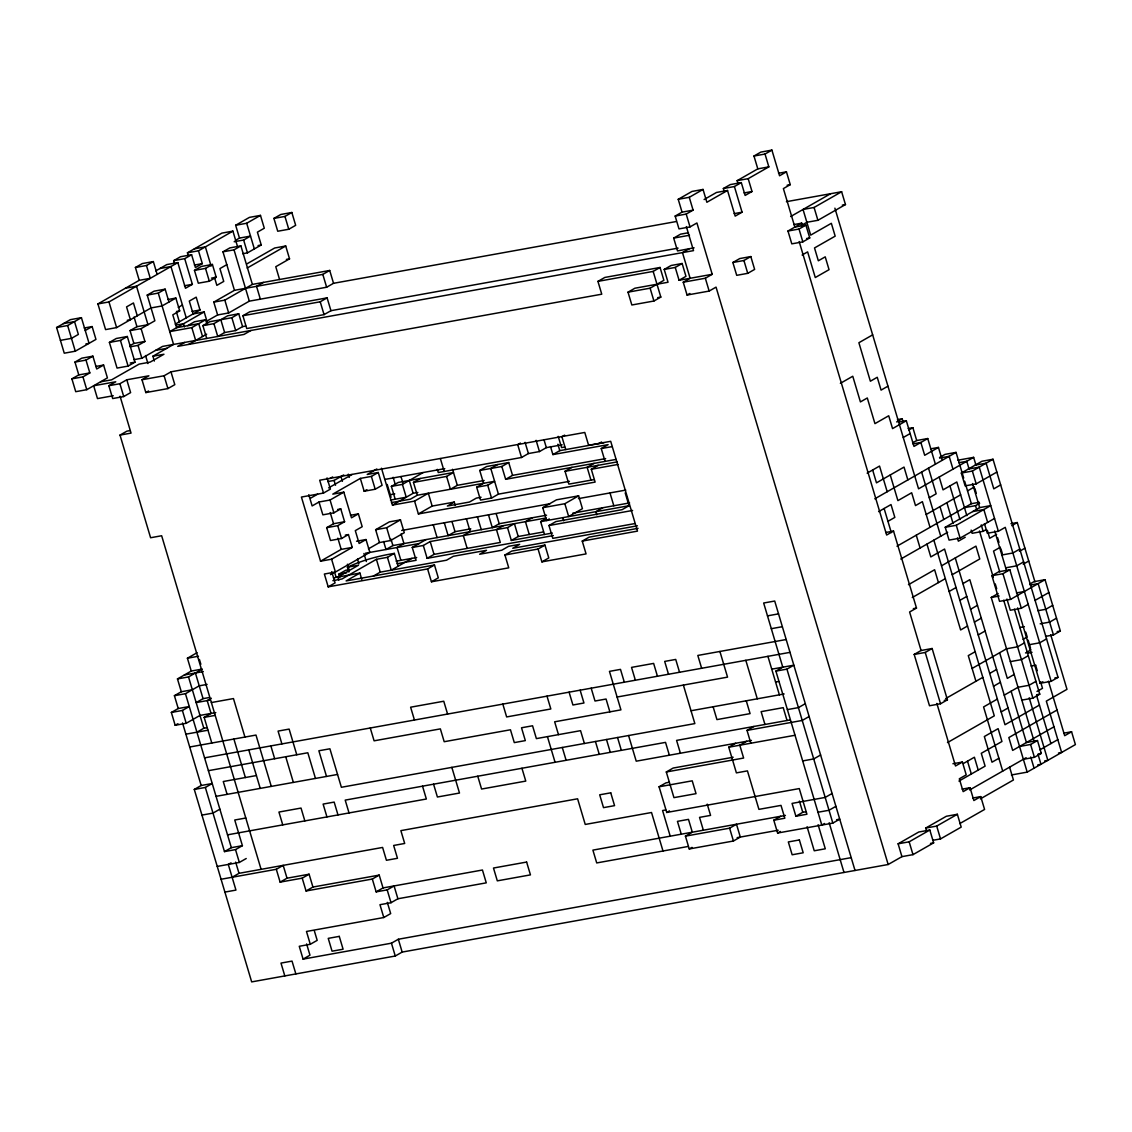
<?xml version="1.0" encoding="UTF-8"?>
<svg xmlns="http://www.w3.org/2000/svg" width="1132" height="1132" viewBox="0 0 1132 1132"><rect width="100%" height="100%" fill="white"/><g stroke="black" fill="none" stroke-linecap="round" stroke-linejoin="round"><path stroke-width="1.5" d="M202.543 336.515L198.723 323.681L176.634 327.672L172.8 314.838L179.691 310.904L175.87 298.07L162.088 305.937L151.051 307.932L116.61 327.601L105.573 329.596L97.918 303.928L139.236 280.326L135.416 267.492L142.307 263.558L153.344 261.577L157.164 274.397M135.416 267.492L146.453 265.511L153.344 261.577M84.235 327.997L92.131 326.568L95.951 339.402L75.292 351.203L64.255 353.198L56.6 327.53L70.368 319.663L81.419 317.668L89.074 343.336L85.919 343.902M155.763 270.888L166.786 264.591L177.837 262.596L185.478 288.264L192.369 284.33L184.714 258.662L191.605 254.728L195.426 267.562L202.317 263.629L198.496 250.795L232.923 231.126L237.706 247.172M174.625 263.869L173.677 260.657L180.554 256.723L191.605 254.728M188.407 256.002L187.445 252.79L221.872 233.121L232.923 231.126M235.343 240.437L239.475 238.088L235.654 225.254L249.422 217.386L260.473 215.391L264.294 228.225L257.403 232.159L261.237 244.993L247.455 252.861L242.729 253.71M56.6 327.53L67.651 325.535L81.419 317.668M97.918 303.928L108.969 301.933L177.837 262.596M235.654 225.254L246.691 223.259L260.473 215.391M273.902 218.405L280.793 214.472L291.844 212.491L295.664 225.325L288.773 229.258L277.736 231.239L273.902 218.405L284.953 216.424L291.844 212.491M85.24 330.502L92.131 326.568M129.741 345.812L133.873 343.449L130.053 330.615L141.104 328.634L154.872 320.766L147.217 295.098L154.108 291.165L165.159 289.169L168.979 302.003M213.792 302.117L234.451 290.316L222.976 251.828L229.867 247.894L240.904 245.899L252.379 284.401L224.829 300.136L213.792 302.117L217.613 314.951L206.59 321.247M234.168 241.724L243.635 240.026L250.526 236.093L239.475 238.088M194.463 270.378L201.355 266.445L212.406 264.449L216.226 277.283L209.335 281.217L198.298 283.198L194.463 270.378L205.515 268.383L212.406 264.449M147.217 295.098L158.268 293.103L165.159 289.169M222.976 251.828L234.027 249.832L240.904 245.899M226.796 264.662L219.919 268.595L223.74 281.415L216.849 285.349L214.457 277.34M78.787 374.918L74.967 362.084L81.844 358.151L92.895 356.17L96.715 368.99L103.606 365.056L107.427 377.89L86.768 389.691L75.731 391.686L71.896 378.852L78.787 374.918L89.838 372.923L86.004 360.103L92.895 356.17M109.394 342.416L116.285 338.482L127.322 336.501L134.977 362.155L128.086 366.089L117.049 368.084L109.394 342.416L120.445 340.435L127.322 336.501M130.053 330.615L136.944 326.681L147.981 324.7L136.505 286.198L125.468 288.193M247.13 263.742L274.666 248.007L285.717 246.012L289.537 258.846L275.769 266.713L279.59 279.547M178.29 307.38L182.422 305.032M247.158 268.043L285.717 246.012M71.896 378.852L82.947 376.871L89.838 372.923M130.152 346.817L138.033 345.387L144.924 341.454L141.104 328.634M175.219 324.148L200.01 309.984L196.19 297.164L189.299 301.098L193.133 313.918L204.17 311.937L207.524 323.158M204.17 311.937L169.743 331.605L191.832 327.615L205.614 319.748L207.043 324.559M187.671 325.676L194.562 321.743L205.614 319.748M263.431 282.406L256.54 286.339L260.36 299.173M133.972 359.651L141.868 358.221L162.527 346.42L693.52 250.625L686.346 226.57M206.703 338.454L202.883 325.634L209.774 321.7L231.862 317.71L238.739 313.776L242.573 326.61L235.682 330.544L224.631 332.539L217.754 336.473L213.92 323.639L227.702 315.771L238.739 313.776M154.348 361.051L152.905 356.226L173.564 344.425L158.268 293.103M217.613 314.951L228.664 312.956L249.323 301.154L326.639 287.231L333.53 283.297L675.946 221.589M660.055 267.477L653.164 271.411L660.819 297.079L653.928 301.013L631.84 304.989L628.005 292.169L650.108 288.179L663.876 280.312L660.055 267.477L604.828 277.439L597.937 281.373L601.757 294.193L170.974 371.834L174.809 384.654L167.918 388.587L145.83 392.578L141.995 379.744L148.886 375.81L126.798 379.786L130.619 392.62L123.728 396.554L112.691 398.549L108.856 385.715L115.747 381.781L93.659 385.757L97.479 398.591L113.257 395.747M184.615 342.444L177.724 346.378L244.003 334.435L250.894 330.502M108.856 385.715L119.907 383.72L126.798 379.786M188.775 344.383L206.675 334.152M242.899 315.729L249.79 311.795L327.106 297.858L330.94 310.692L324.049 314.625L246.734 328.549L242.899 315.729L320.229 301.791L327.106 297.858M234.451 290.316L322.818 274.397L329.709 270.463L333.53 283.297M141.995 379.744L164.098 375.767L170.974 371.834M145.83 392.578L148.575 390.993M261.096 869.348L161.65 535.747L150.598 537.742L120.006 435.098L126.883 431.165L130.038 430.585M194.294 789.443L205.345 787.447L212.236 783.514L201.185 785.495L194.294 789.443L251.672 981.897L395.266 956.016L402.157 952.083L888.167 864.508L716.047 287.132L709.156 291.065L687.067 295.042L683.247 282.208L705.335 278.231L712.212 274.298L696.916 222.976L690.025 226.909L678.988 228.89L675.167 216.07L682.044 212.137L678.224 199.303L691.992 191.435L703.043 189.44L706.863 202.274L727.522 190.473L735.177 216.127L742.068 212.193L734.413 186.539L741.304 182.606L745.125 195.44L752.016 191.506L748.181 178.672L768.84 166.871L765.02 154.037L771.911 150.103L779.552 175.771L786.443 171.838L790.263 184.657L783.386 188.591L794.862 227.093L805.899 225.098L809.734 237.932L802.843 241.866L791.792 243.847L787.971 231.027L801.739 223.16L802.701 226.358M738.092 183.865L737.144 180.667L757.803 168.866L753.969 156.032L760.86 152.098L771.911 150.103M678.224 199.303L689.275 197.308L703.043 189.44M704.09 199.543L716.485 192.468L727.522 190.473M724.324 191.733L723.362 188.535L730.253 184.601L741.304 182.606M675.167 216.07L686.204 214.075L693.095 210.142L689.275 197.308M694.1 247.823L677.516 250.922L673.682 238.102L680.573 234.168L688.468 232.739M689.36 248.686L682.483 252.62L690.124 278.274L683.247 282.208M628.005 292.169L634.896 288.221L668.036 282.25L664.215 269.43L671.092 265.496L682.143 263.501L685.964 276.335L679.087 280.269L675.252 267.435L682.143 263.501M329.921 478.496L332.681 476.926M790.645 216.537L830.591 193.728M327.771 481.581L334.082 480.435L343.732 474.931M802.121 255.025L807.625 251.884L815.281 277.538L829.048 269.671L825.228 256.851L818.337 260.785L814.516 247.95L835.175 236.149L831.355 223.315L810.682 235.116L803.041 209.462L814.078 207.467L841.628 191.733L845.462 204.567L817.912 220.301L806.861 222.282L801.357 225.438M310.692 498.122L317.583 494.189M328.605 487.892L352.024 474.52M345.274 535.139L348.43 534.573L352.25 547.407L331.591 559.208L320.54 561.189L301.423 497.047L323.511 493.057L330.403 489.123L327.049 477.902M732.871 262.497L739.762 258.563L750.813 256.568L754.634 269.402L747.743 273.336L736.706 275.331L732.871 262.497L743.922 260.502L750.813 256.568M427.599 568.943L431.433 581.777L438.31 577.844L434.49 565.01L427.599 568.943L328.195 586.857L324.375 574.023L335.412 572.028L369.853 552.359L366.018 539.539L359.141 543.473L355.307 530.639L362.198 526.705L358.377 513.871L351.486 517.805L343.831 492.151L330.063 500.019L319.012 502L312.135 505.933L308.781 494.712M360.33 478.397L364.164 491.231L375.201 489.236L382.092 485.303L378.272 472.483L371.381 476.416L360.33 478.397L332.794 494.132L343.831 492.151M376.857 468.959L367.221 474.464L378.272 472.483M787.971 231.027L799.022 229.032L805.899 225.098M687.067 295.042L689.827 293.471M364.164 491.231L366.91 489.661M319.012 502L322.846 514.834L333.883 512.838L340.774 508.905L344.595 521.739L337.718 525.673L326.667 527.668L330.487 540.502L341.539 538.507L348.43 534.573M395.195 499.212L391.375 486.378L398.266 482.444L453.493 472.497L446.602 476.43L413.463 482.402L417.284 495.236L410.407 499.17L391.46 502.58M326.667 527.668L333.558 523.734L344.595 521.739M391.375 486.378L402.412 484.397L423.071 472.596M413.463 482.402L420.354 478.468M381.47 468.209L392.464 505.084L413.123 493.283L417.864 492.434M414.567 501.108L428.335 493.241L432.155 506.075L418.387 513.942L414.567 501.108L392.464 505.084M520.451 443.079L517.706 444.664L521.527 457.484L438.282 472.539L437.32 469.341M320.54 561.189L341.199 549.388L352.25 547.407M379.461 542.553L375.64 529.719L389.408 521.852L400.459 519.871L404.28 532.691L390.512 540.558L379.461 542.553L368.438 548.85M569.438 481.341L498.434 494.132L491.543 498.066L480.506 500.061L476.671 487.227L483.562 483.293L479.742 470.459L486.618 466.526L508.721 462.549L512.541 475.369L505.65 479.303L501.83 466.483L508.721 462.549M484.142 480.492L457.314 485.331L450.423 489.265L446.602 476.43M375.64 529.719L386.677 527.738L400.459 519.871M497.67 464.53L490.779 468.464L498.434 494.132M521.527 457.484L528.418 453.55L539.455 451.569L546.346 447.635L562.123 444.791M564.642 435.127L561.882 436.697L565.717 449.531M455.205 505.297L454.257 502.099L447.366 506.032L469.455 502.042L476.346 498.108L481.072 497.259M330.473 574.646L334.605 572.297L336.048 577.108M476.671 487.227L487.722 485.232L494.613 481.298L417.284 495.236M215.773 712.58L199.996 715.424L186.214 723.291L175.177 725.287L171.356 712.452L178.233 708.519L174.413 695.685L181.304 691.751L177.469 678.917L191.251 671.05L187.417 658.23L197.067 652.711M348.854 572.042L347.425 567.231C362.212 560.298 377.975 556.024 394.332 553.392L398.153 566.226M339.727 577.447L338.765 574.235L345.656 570.302L348.812 569.736M545.964 517.989L392.903 545.567L386.012 549.501L383.621 541.492M550.506 446.56L552.897 454.583L559.788 450.649L603.964 442.683M328.195 586.857L335.086 582.923L331.733 571.688M394.332 553.392L387.441 557.326L376.404 559.321L341.963 578.99L332.879 580.674M361.815 579.485L359.905 573.061L346.123 580.928L434.49 565.01M397.148 563.708L416.095 560.298L412.26 547.463L426.042 539.596M177.469 678.917L188.52 676.936L202.288 669.069L191.251 671.05M598.842 443.56L601.601 441.975M412.26 547.463L423.311 545.482L430.202 541.549L507.518 527.611L514.409 523.677L518.23 536.511L511.339 540.445L507.518 527.611M373.334 576.089L380.225 572.155L446.503 560.213L453.38 556.279L486.519 550.308L479.628 554.241L501.731 550.251L508.608 546.317L519.659 544.336L512.768 548.27L637.429 525.8M470.799 528.842L455.022 531.686L448.13 535.62L444.31 522.786M605.068 461.389L601.248 448.569L608.125 444.635L552.897 454.583M411.935 558.359L391.276 570.16L387.441 557.326M594.116 479.586L568.872 484.128L565.038 471.294L571.929 467.36M174.413 695.685L185.45 693.704L199.232 685.822L207.114 684.407M423.311 545.482L427.132 558.317L434.023 554.383L500.302 542.44L496.467 529.606L503.358 525.673M594.017 463.384L587.14 467.318L590.961 480.152M418.387 513.942L595.121 482.091L591.3 469.256L598.177 465.323M546.53 515.202L499.198 523.72L492.307 527.654L488.486 514.834M171.356 712.452L182.394 710.457L189.285 706.524L178.233 708.519M209.363 697.524L203.053 698.656L196.161 702.59L210.368 700.029M549.331 518.951L546.572 520.522L542.752 507.688L556.519 499.82L578.622 495.844L582.442 508.664L568.674 516.532L564.84 503.712L578.622 495.844M211.344 698.246L207.213 700.609L211.033 713.429L204.156 717.363L211.797 743.031M532.337 517.749L525.446 521.682L529.267 534.516M175.177 725.287L177.936 723.716M544.478 534.474L540.657 521.64L546.162 518.498M872.659 334.86L858.891 342.727L870.367 381.215L877.243 377.281L881.078 390.115L887.955 386.182M634.854 523.578L552.798 538.365L548.978 525.531L555.854 521.597L622.133 509.655L629.024 505.721L625.189 492.887M431.433 581.777L508.749 567.84L504.929 555.005L511.805 551.072L544.945 545.1L548.779 557.935L541.888 561.868L538.068 549.034L544.945 545.1M196.926 732.192L203.817 728.258L206.972 727.692M602.762 507.759L595.885 511.692L596.833 514.89M840.369 383.338L852.764 376.248L860.419 401.917L867.296 397.983L874.951 423.637L888.719 415.769L892.554 428.603L906.322 420.736L913.977 446.404L927.745 438.537L935.4 464.191M541.888 561.868L586.065 553.902L582.244 541.082L589.135 537.148L638.052 528.333M896.657 421.939L902.162 418.798L903.124 422.01M219.877 809.168L213 813.101L201.949 815.097M908.741 430.047L912.873 427.698L916.694 440.518L912.562 442.881M903.265 437.504L910.142 433.57M867.14 473.148L879.536 466.073L887.191 491.727M205.345 787.447L224.476 851.604L231.352 847.67L242.404 845.675L234.749 820.007L245.8 818.026M942.277 460.257L938.456 447.423L924.688 455.29L920.854 442.471L912.972 443.885M224.476 851.604L235.513 849.608L242.404 845.675M939.503 457.526L945.008 454.385L956.059 452.39L963.7 478.058M231.055 862.853L228.296 864.423L235.951 890.092L224.9 892.087M874.795 498.816L956.059 452.39M217.245 866.419L239.347 862.442L246.224 858.509M232.117 877.258L239.008 873.324L382.602 847.443L386.422 860.278L397.474 858.297L393.653 845.462L404.69 843.467L400.87 830.633L577.603 798.796L585.244 824.45L651.523 812.507L662.998 850.995M878.616 511.636L891.011 504.561L894.832 517.395L887.955 521.328M976.039 465.379L973.647 457.356L918.561 488.826L834.892 208.161M996.839 472.086L976.18 483.888L965.129 485.869L961.309 473.049L981.968 461.248L993.019 459.252L1058.038 677.375L1051.161 681.308L1040.11 683.303L1017.64 607.912M961.309 473.049L972.36 471.053L993.019 459.252M276.307 869.291L283.184 865.357L287.019 878.191L280.128 882.125L276.307 869.291L221.08 879.253M929.273 497.726L936.164 493.793L928.509 468.124M921.08 650.504L932.131 648.509L947.427 699.831L940.536 703.764L929.499 705.76L914.189 654.438L921.08 650.504L909.604 612.002L916.496 608.068L893.544 531.092L886.653 535.026L799.164 241.526M926.217 514.494L960.644 494.811M967.535 490.878L974.411 486.944M302.216 878.149L309.107 874.215L312.927 887.049L306.05 890.983L302.216 878.149L280.128 882.125M1000.66 484.906L993.783 488.84L986.128 463.186L975.091 465.181M896.983 546.204L971.355 503.712L979.251 502.297M964.464 507.645L975.515 505.664L979.647 503.301M945.234 527.271L979.675 507.603L990.712 505.608L956.285 525.276L945.234 527.271L949.069 540.106L960.106 538.11L994.547 518.442M900.803 559.038L947.64 532.281M965.228 537.247L958.351 541.181L957.389 537.969M372.315 879.04L379.206 875.107L383.026 887.927L376.149 891.86L372.315 879.04L306.05 890.983M971.157 530.101L972.119 533.313L983.156 531.318L985.915 529.748M984.458 523.635L987.316 533.257L998.367 531.276L1005.258 527.342L1051.161 681.308M908.458 584.692L934.622 569.75L938.442 582.57M941.513 565.816L975.94 546.133L979.774 558.967L952.224 574.702M996.599 534.332L989.722 538.266L987.33 530.257M1011.753 525.687L1017.258 522.531L1034.959 581.876M376.149 891.86L387.186 889.879L394.077 885.946L397.898 898.766L391.021 902.713L379.97 904.694L383.79 917.528L306.475 931.466L310.295 944.286L299.258 946.281L303.079 959.115L391.446 943.182L398.337 939.249L851.207 857.646M824.549 823.502L821.804 825.072L775.901 671.106L782.778 667.173L763.661 603.016L774.712 601.035L855.028 870.48M775.901 671.106L786.938 669.125L793.829 665.192L771.741 669.168M912.279 597.526L945.333 578.636M1000.433 547.166L993.542 551.1L999.754 571.957M310.295 944.286L317.186 940.352L314.314 930.73M1019.791 549.062L1012.899 552.996L1001.862 554.991M303.079 959.115L309.97 955.182L306.616 943.947M949.154 591.47L956.045 587.536M962.936 583.603L969.813 579.669L1027.191 772.123L1011.414 774.967M1019.408 551.341L1024.913 548.199M383.79 917.528L390.682 913.595L387.328 902.374M1045.558 636.368L1053.453 634.953L1060.344 631.019L1045.034 579.683L1010.607 599.366L999.556 601.347L991.915 575.693L998.792 571.759L1009.843 569.764L1021.319 608.252L1010.268 610.247L1006.928 599.026M991.915 575.693L1002.952 573.698L1009.843 569.764M1023.611 561.897L1016.734 565.83L1005.683 567.825M959.865 600.37L966.756 596.437M1023.229 564.175L1028.733 561.033M832.077 793.49L825.2 797.423L792.06 803.395L795.881 816.229L806.932 814.233L799.277 788.579L666.734 812.465L659.079 786.797L692.218 780.825L696.038 793.659L673.95 797.636L666.295 771.982L673.186 768.048L733.154 757.237M750.841 743.229L747.021 730.395L753.898 726.461M659.079 786.797L665.97 782.863L669.125 782.297M836.576 819.724L839.732 819.158L832.841 823.091L777.613 833.039L773.793 820.205L784.83 818.224L781.009 805.39L758.921 809.366L747.445 770.878L736.394 772.873L728.753 747.205L735.63 743.271M805.305 703.68L798.414 707.613L787.377 709.608M970.577 609.271L977.468 605.337M1034.28 741.814L991.236 597.47L998.127 593.536M746.681 741.276L739.79 745.21L743.625 758.044L666.295 771.982M1029.865 584.041L1033.997 581.678L1045.034 579.683M809.125 716.514L802.248 720.447L747.021 730.395M967.52 626.024L960.629 629.958L933.858 540.148M974.411 622.091L981.288 618.157M914.189 654.438L925.24 652.442L932.131 648.509M1021.319 608.252L1028.21 604.318M1035.087 600.385L1048.869 592.517M666.734 812.465L669.479 810.894M978.232 634.925L985.123 630.991M1052.689 605.351L1045.798 609.285L1037.917 610.714M975.176 651.692L968.284 655.626L975.94 681.28M1056.51 618.185L1049.633 622.119L1040.167 623.817M820.601 755.002L813.724 758.935L802.673 760.93M972.105 668.46L1006.546 648.792L1017.583 646.797L1024.474 642.863M1023.073 639.339L1027.205 636.991L1025.762 632.18M685.426 836.138L729.602 828.171L736.493 824.238L740.314 837.072L733.437 841.005L689.247 848.958L685.426 836.138L692.317 832.204L688.482 819.37L677.445 821.365L681.266 834.185M1046.562 638.887L1039.685 642.82L1028.634 644.801M945.63 698.6L982.817 677.346M989.708 673.413L996.599 669.479M1025.521 652.966L1031.026 649.81M689.247 848.958L692.006 847.387M1028.295 655.697L1021.418 659.631L1010.367 661.612M993.528 686.247L1000.419 682.313M1014.187 674.446L1007.31 678.379L999.655 652.725M773.793 820.205L780.67 816.271M997.363 699.081L983.581 706.948L1002.711 771.104M1004.24 695.147L1018.022 687.28L1029.059 685.284L1035.95 681.351M795.881 816.229L802.772 812.295L805.927 811.729M777.613 833.039L780.373 831.468M1040.11 683.303L1042.869 681.719M835.911 806.324L829.02 810.257L817.969 812.252M947.47 742.592L994.292 715.848L944.569 549.048L930.801 556.916L926.967 544.082M1001.183 711.915L1008.074 707.981M1036.997 691.454L1042.501 688.313L1040.591 681.889M1021.842 700.114L1032.893 698.119L1039.77 694.185L1014.428 609.186M1039.445 705.066L1005.004 724.735L955.281 557.949M959.794 823.587L984.585 809.437L980.751 796.603L973.874 800.536L970.039 787.702L963.162 791.636L959.328 778.802L966.219 774.868L962.398 762.048L955.507 765.982L936.857 703.425M963.374 763.534L974.397 757.237L978.218 770.071M1057.033 710.033L1008.838 737.569L1012.659 750.403L1053.977 726.801M958.946 781.08L985.109 766.138L981.288 753.304L1001.947 741.502L998.127 728.668L984.345 736.536L992 762.204L998.891 758.27M1019.55 746.469L1030.587 744.474L1037.478 740.54L1041.299 753.374L1034.422 757.308L1023.37 759.303M969.657 789.98L1026.13 757.718M1039.898 749.851L1057.797 739.635M1027.191 772.123L1075.4 744.587L1071.58 731.767L1064.688 735.701L1048.43 681.167M901.935 856.641L898.115 843.807L918.774 832.006L929.825 830.011L933.645 842.845L912.986 854.646L901.935 856.641L888.167 864.508M926.613 831.284L925.665 828.072L946.324 816.271L957.361 814.276L961.195 827.11L940.536 838.911L932.641 840.34M980.369 798.881L1013.423 779.99L1009.603 767.171M898.115 843.807L909.166 841.812L929.825 830.011M925.665 828.072L936.702 826.077L957.361 814.276M194.336 248.856L205.373 246.861L211.118 266.105M187.445 252.79L198.496 250.795M173.677 260.657L184.714 258.662M258.082 245.559L261.237 244.993M753.969 156.032L765.02 154.037M159.895 268.525L170.946 266.529L186.242 317.851M194.421 265.044L202.317 263.629M139.236 280.326L150.287 278.33L146.453 265.511M757.803 168.866L768.84 166.871M286.382 259.412L289.537 258.846M737.144 180.667L748.181 178.672M778.547 173.253L786.443 171.838M211.486 278.132L216.226 277.283M723.362 188.535L734.413 186.539M184.474 285.745L192.369 284.33M744.12 192.921L752.016 191.506M787.108 185.238L790.263 184.657M167.975 299.499L175.87 298.07M252.379 284.401L329.709 270.463M63.491 323.596L74.528 321.601L78.363 334.435L71.472 338.369L60.421 340.364M682.044 212.137L693.095 210.142M127.237 320.299L130.392 319.733L126.558 306.899L133.449 302.966L137.269 315.8M176.535 311.47L179.691 310.904M786.4 201.68L841.628 191.733M734.173 213.623L742.068 212.193M192.129 311.413L200.01 309.984M175.63 325.153L183.511 323.738L184.474 326.936M842.293 205.133L845.462 204.567M673.682 238.102L689.473 235.258M202.883 325.634L213.92 323.639M133.873 343.449L144.924 341.454M793.857 224.575L801.739 223.16M242.573 326.61L245.729 326.044M330.94 310.692L678.082 248.134M74.967 362.084L86.004 360.103M155.636 350.354L166.687 348.359M95.711 366.485L103.606 365.056M152.905 356.226L163.956 354.245L150.188 362.113L139.137 364.108L111.587 379.843L100.55 381.824M806.578 238.498L809.734 237.932M130.237 363.004L134.977 362.155M597.937 281.373L653.164 271.411M664.215 269.43L675.252 267.435M679.087 280.269L712.212 274.298M657.664 297.645L660.819 297.079M120.006 435.098L131.043 433.103L120.049 396.214M384.823 479.43L444.777 468.62M564.712 447.013L561.557 447.579L558.203 436.358M479.742 470.459L501.83 466.483M601.248 448.569L612.285 446.574M390.031 494.755L394.771 493.906M512.541 475.369L605.634 458.602M337.619 509.485L340.774 508.905M390.469 500.061L406.247 497.217L402.412 484.397M505.65 479.303L616.105 459.408M565.038 471.294L617.11 461.913M591.3 469.256L618.114 464.431M350.481 515.301L358.377 513.871M897.421 419.647L902.162 418.798M432.155 506.075L454.257 502.099M898.426 422.165L906.322 420.736M908.133 428.547L912.873 427.698M401.704 530.469L550.025 503.74M578.424 498.618L625.77 490.085M356.552 541.238L366.018 539.539M542.752 507.688L564.84 503.712M916.694 440.518L927.745 438.537M572.792 513.164L629.59 502.919M930.561 448.852L938.456 447.423M365.495 553.208L419.151 543.53M540.657 521.64L629.024 505.721M548.978 525.531L632.604 510.461M939.702 458.036L949.168 456.323L952.988 469.157M347.425 567.231L358.462 565.236L337.803 577.051L338.765 580.249M518.23 536.511L543.473 531.955M396.143 561.203L416.661 557.51M511.339 540.445L552.374 533.045M957.87 460.2L973.647 457.356M338.765 574.235L346.661 572.806M427.132 558.317L553.364 535.563M958.875 462.705L966.77 461.29L969.162 469.313M333.459 577.886L359.905 573.061M968.2 469.115L979.237 467.12L998.367 531.276M504.929 555.005L538.068 549.034M582.244 541.082L637.472 531.12L610.7 441.31L588.612 445.286L584.777 432.452L319.691 480.223L323.511 493.057M972.784 511.537L983.835 509.542L987.656 522.376M187.417 658.23L198.468 656.235M885.649 532.507L893.544 531.092M1010.947 523.677L1017.258 522.531M184.36 674.983L203.293 671.573M181.304 691.751L192.341 689.756M211.373 702.548L233.461 698.571L244.936 737.059M204.156 717.363L215.193 715.382M767.482 615.85L778.533 613.869M185.889 734.173L207.977 730.197M771.317 628.685L782.353 626.689M1030.262 585.046L1038.157 583.631L1053.453 634.953M913.34 608.648L916.496 608.068M991.236 597.47L999.132 596.04M1016.494 592.913L1024.375 591.498M189.709 747.007L255.988 735.064L271.284 786.386M786.174 639.523L697.821 655.442L701.642 668.276M204.581 757.846L790.009 652.357M208.401 770.68L307.819 752.766L315.474 778.434M617.096 697.029L727.551 677.134L719.91 651.466M1019.649 627.524L1024.375 626.661M256.412 775.547L223.273 781.519L227.108 794.353M775.562 682.002L778.717 681.436M1057.189 631.585L1060.344 631.019M216.056 796.348L337.562 774.444M691.029 710.755L784.122 693.973M1027.29 653.178L1032.03 652.329M1031.125 666.012L1035.851 665.163M790.193 719.924L676.582 740.399L680.403 753.219M1054.882 677.941L1058.038 677.375M944.272 700.397L947.427 699.831M227.532 834.836L426.354 799.008L422.533 786.174M751.422 740.427L636.226 761.185L628.571 735.531M728.753 747.205L795.018 735.262M1036.615 694.751L1039.77 694.185M1063.684 733.182L1071.58 731.767M1037.478 740.54L1026.427 742.535L1011.131 691.213M287.019 878.191L309.107 874.215M665.729 809.946L662.574 810.526L670.215 836.18M952.932 763.746L962.398 762.048M1038.143 753.94L1041.299 753.374M312.927 887.049L379.206 875.107M1058.477 753.035L1061.632 752.455L1046.322 701.133L1066.981 689.331L1050.737 634.811M1044.695 760.902L1047.85 760.322L1029.2 697.779M1037.818 764.836L1040.973 764.256L1038.101 754.634M383.026 887.927L482.444 870.013L486.265 882.847L397.898 898.766M785.41 815.422L592.899 850.118L596.72 862.938L688.242 846.453M962.158 789.131L970.039 787.702M737.158 837.638L778.193 830.237M972.869 798.018L980.751 796.603M930.49 843.411L933.645 842.845M997.561 537.544L998.99 542.355M1000.9 548.779L1002.344 553.59M1028.153 640.188L1030.544 648.212M1035.808 665.857L1037.237 670.668M994.688 530.936L1006.645 571.023M972.36 471.053L976.18 483.888M1002.952 573.698L1010.607 599.366M974.893 488.557L976.322 493.368M1036.572 695.444L1050.921 743.568M972.501 483.548L979.675 507.603M975.515 505.664L976.944 510.475M981.246 524.908L983.156 531.318M1003.716 600.285L1032.893 698.119M964.662 481.256L971.355 503.712M979.477 530.979L993.344 577.49M995.254 583.9L996.698 588.711M966.855 515.668L956.823 481.991L943.041 489.859L939.22 477.025M1030.587 744.474L1034.422 757.308M949.932 485.925L959.978 519.602M1030.728 756.968L1034.082 768.189M956.285 525.276L960.106 538.11M946.876 502.679L953.087 523.536M939.984 506.612L943.805 519.447M921.618 472.058L940.749 536.214M930.037 527.314L922.382 501.66L915.505 505.594L911.67 492.76L897.902 500.627L890.247 474.973M907.85 479.926L904.029 467.092L876.479 482.84L872.659 470.006M916.255 535.181L920.09 548.015M814.078 207.467L817.912 220.301M967.506 761.171L971.341 774.005M884.12 508.494L891.294 532.549M799.022 229.032L802.843 241.866M925.24 652.442L940.536 703.764M936.702 826.077L940.536 838.911M743.922 260.502L747.743 273.336M909.166 841.812L912.986 854.646M686.204 214.075L690.025 226.909M705.335 278.231L709.156 291.065M786.938 669.125L832.841 823.091M829.162 822.752L843.991 872.461M767.921 656.334L779.382 694.822M787.037 720.49L783.217 707.656L761.129 711.646L764.949 724.466M818.111 824.733L825.285 848.802L814.248 850.783L807.074 826.728M650.108 288.179L653.928 301.013M799.418 801.074L802.772 812.295M745.818 660.324L757.294 698.812M746.257 700.793L750.077 713.627L716.938 719.598L713.118 706.778M729.602 828.171L733.437 841.005M679.554 672.267L675.719 659.432L664.682 661.413L668.503 674.248M683.374 685.086L694.85 723.589L341.383 787.278L329.907 748.79L318.87 750.771L326.511 776.439M707.231 804.159L710.571 815.394L699.534 817.375L703.354 830.209M609.992 492.929L613.813 505.763M657.451 676.243L653.631 663.409L631.543 667.385L635.363 680.219M669.366 755.214L665.531 742.38L345.203 800.112L349.038 812.946M557.878 444.239L559.788 450.649M624.326 682.214L620.492 669.38L609.455 671.375L620.93 709.863L554.652 721.806L558.472 734.64M543.954 439.612L546.346 447.635M562.745 517.664L563.708 520.862M536.115 440.334L539.455 451.569M609.879 711.858L606.059 699.024L595.008 701.019L591.187 688.185M617.534 737.512L621.355 750.346M525.064 442.329L528.418 453.55M606.483 739.507L610.304 752.341M580.136 690.18L583.956 703L572.919 704.995L569.085 692.161M595.432 741.502L599.267 754.322M584.395 743.483L580.56 730.664L536.384 738.616L532.564 725.782L521.512 727.777L525.333 740.611L514.296 742.606L510.461 729.772L444.197 741.715L440.362 728.881L374.098 740.823L370.263 727.989M487.722 485.232L491.543 498.066M496.325 514.098L499.198 523.72M546.997 696.152L550.831 708.972L506.641 716.938L502.82 704.104M562.293 747.474L566.127 760.294M547.435 736.635L555.076 762.289M477.435 516.815L481.27 529.649M452.531 469.285L457.314 485.331M466.398 518.81L470.219 531.644L463.328 535.577L467.162 548.412M440.376 458.587L444.211 471.421M452.149 522.064L455.022 531.686M521.937 768.26L525.772 781.094L481.581 789.046L477.761 776.227M433.259 524.781L437.079 537.615M430.202 541.549L434.023 554.383M409.303 480.463L413.123 493.283M400.983 476.572L402.893 482.982M393.144 477.294L395.535 485.317M387.215 484.439L391.035 497.273M401.082 533.964L403.94 543.586L397.063 547.52L400.884 560.354M322.818 274.397L326.639 287.231M447.593 714.066L443.758 701.232L410.619 707.203L414.453 720.037M320.229 301.791L324.049 314.625M390.993 539.157L392.903 545.567M371.381 476.416L375.201 489.236M386.677 527.738L390.512 540.558M451.838 767.369L459.493 793.037L437.405 797.013L433.57 784.179M284.953 216.424L288.773 229.258M376.404 559.321L380.225 572.155M348.331 474.181L349.293 477.379M340.973 476.501L342.402 481.312M363.924 553.491L366.315 561.514M334.082 480.435L335.525 485.246M357.514 559.024L358.943 563.835M330.063 500.019L333.883 512.838M337.718 525.673L341.539 538.507M246.691 223.259L254.346 248.927M347.425 564.217L349.335 570.641M330.204 512.499L333.558 523.734M337.86 538.167L341.199 549.388M243.635 240.026L247.455 252.861M331.591 559.208L335.412 572.028M234.027 249.832L249.323 301.154M231.862 317.71L235.682 330.544M224.829 300.136L228.664 312.956M205.515 268.383L209.335 281.217M220.811 319.705L224.631 332.539M387.186 889.879L391.021 902.713M398.337 939.249L402.157 952.083M391.446 943.182L395.266 956.016M337.987 814.927L334.166 802.093L323.115 804.088L326.95 816.922M191.832 327.615L195.666 340.449M176.493 312.163L179.351 321.785M296.768 754.761L289.127 729.093L278.076 731.088L281.896 743.922M285.731 756.742L293.372 782.41M304.848 820.898L301.027 808.064L278.939 812.054L282.759 824.888M164.098 375.767L167.918 388.587M270.859 745.903L274.68 758.737M134.071 317.059L136.944 326.681M145.547 355.547L147.938 363.57M138.033 345.387L141.868 358.221M248.771 749.893L260.233 788.381M108.969 301.933L116.61 327.601M120.445 340.435L128.086 366.089M233.9 739.054L245.375 777.543M119.907 383.72L123.728 396.554M295.862 973.93L292.028 961.096L280.991 963.091L284.811 975.926M199.416 659.447L200.859 664.258M195.411 673.002L203.053 698.656M188.52 676.936L203.817 728.258M235.513 849.608L239.347 862.442M185.45 693.704L231.352 847.67M235.654 862.103L239.008 873.324M67.651 325.535L75.292 351.203M82.947 376.871L86.768 389.691M182.394 710.457L186.214 723.291M182.535 722.952L201.185 785.495M610.742 792.824L599.691 794.806L603.512 807.64L614.563 805.644L610.742 792.824M526.621 862.06L493.481 868.032L497.316 880.852L530.455 874.88L526.621 862.06M799.376 839.944L788.325 841.939L792.145 854.773L803.196 852.778L799.376 839.944M339.275 936.376L328.238 938.371L332.058 951.191L343.095 949.21L339.275 936.376"/></g></svg>
